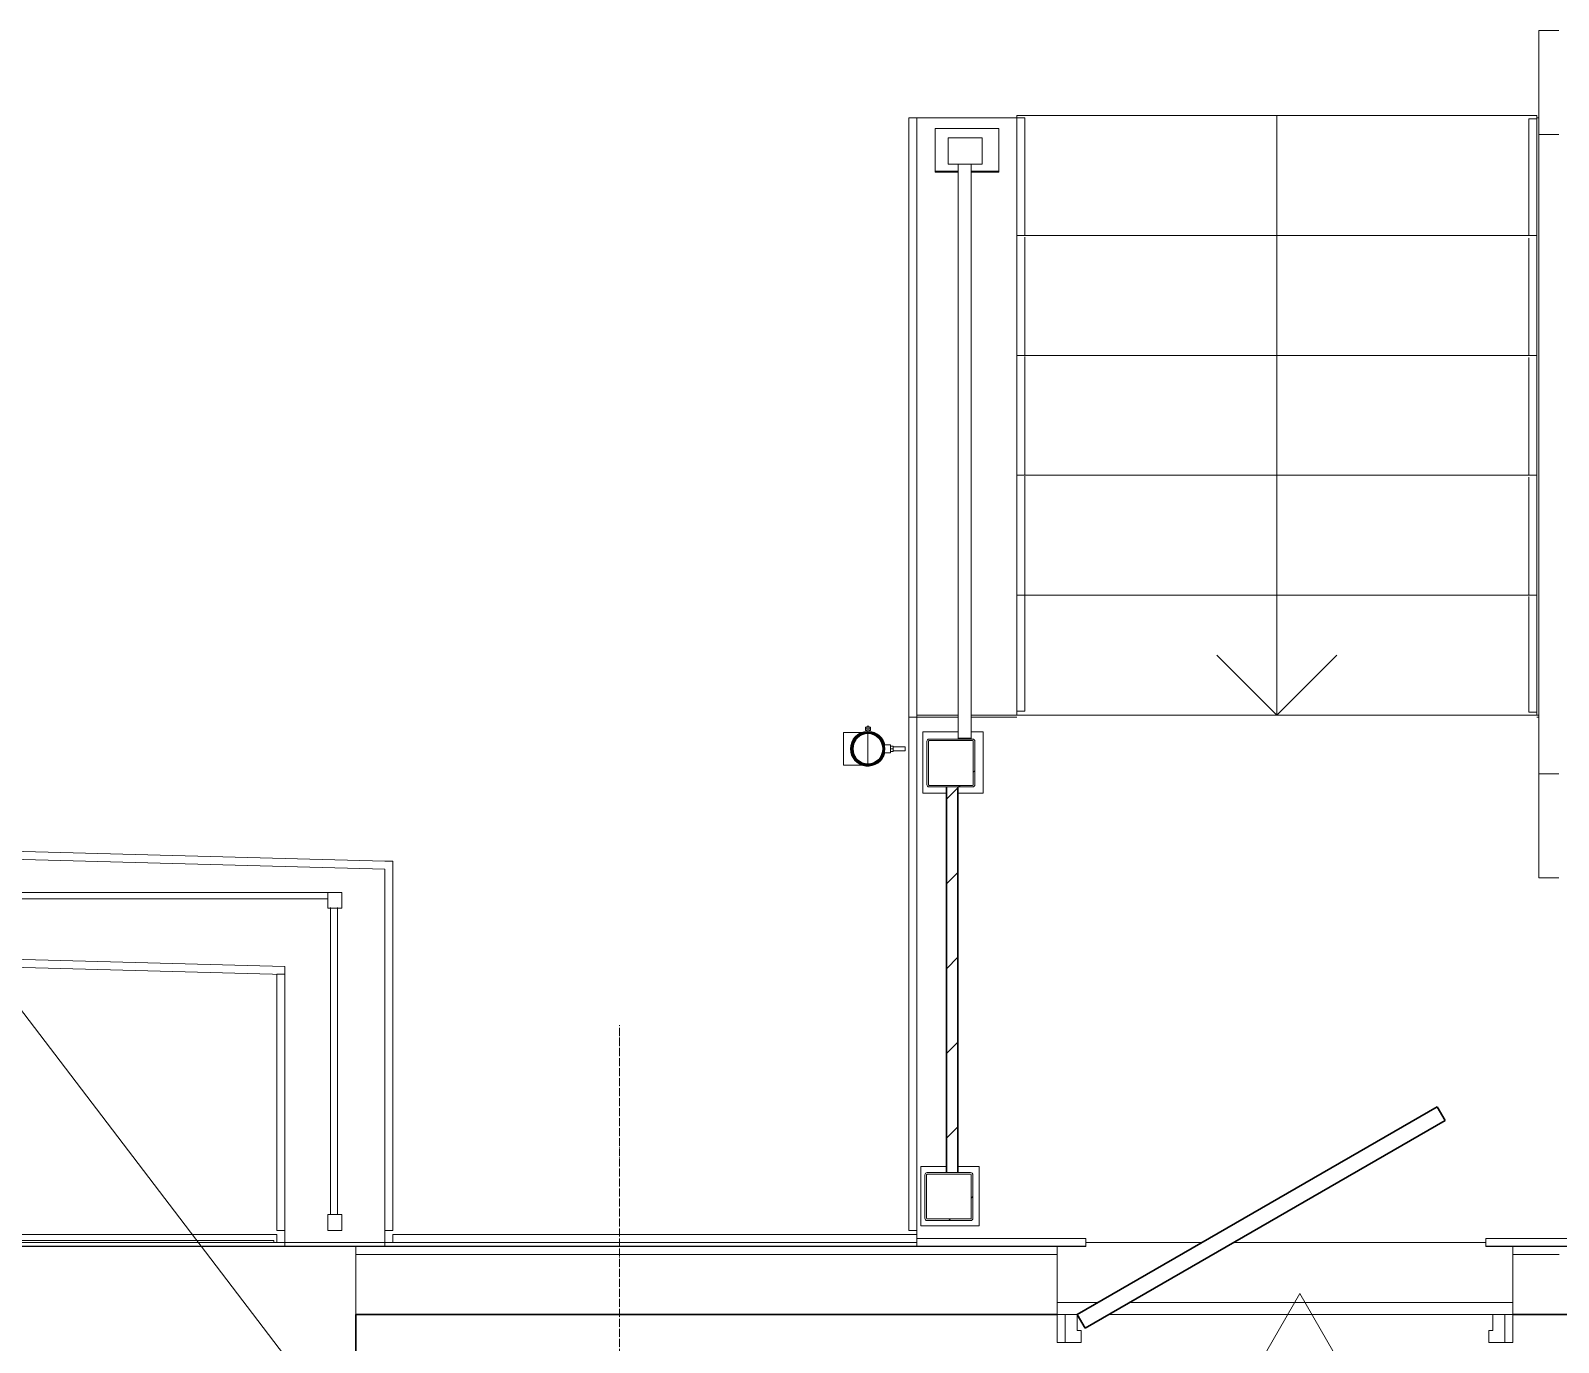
# Model space of a CAD drawing. Header units: millimetres. Extents: x -12447 to 83753, y -46415 to 46712.
# Drawn here: x 47377 to 51198, y 43429 to 46712 of the extents above; entities that cross this region are included whole.
import ezdxf

# ---------------------------------------------------------------- set-up
doc = ezdxf.new("R2010")
doc.units = ezdxf.units.MM
doc.linetypes.add('ADSK_Линия сетки', pattern=[25, 20, -2.5, 0, -2.5])
for name, color, linetype, lineweight in [('Аннотация', 7, 'Continuous', 20), ('Двери', 7, 'Continuous', 9), ('Лестницы', 7, 'Continuous', 9), ('Марки', 7, 'Continuous', 20), ('Обобщенные модели', 7, 'Continuous', 18), ('Ограждение', 7, 'Continuous', 9), ('Оси', 7, 'Continuous', 9), ('Перекрытие', 7, 'Continuous', 18), ('Стены внутренние', 7, 'Continuous', 18), ('Стены наружные', 7, 'Continuous', 18), ('Стены несущие', 7, 'Continuous', 30), ('Стены отделка', 7, 'Continuous', 30), ('Стены штриховка', 7, 'Continuous', 9), ('Стрелки вверх', 7, 'Continuous', 18)]:
    doc.layers.add(name, color=color, linetype=linetype, lineweight=lineweight)
pattern_1 = [(45, (0, 0), (-106.06602, 106.06602), [])]

# ---------------------------------------------------------------- blocks, each defined once
blk = doc.blocks.new('AC_Дверь_Однопольная_Стальная - 960х2080h ДН-3п-2587317-План полов 1-го этажа')
at = {"layer": 'Двери', "lineweight": 30}
for p, q in [((-520, 255), (380.7, 775)), ((380.7, 775), (400.7, 740.4)), ((400.7, 740.4), (-500, 220.4)), ((-500, 220.4), (-520, 255))]:
    blk.add_line(p, q, dxfattribs=at)
at = {"layer": 'Двери'}
for p, q in [((-570, 255), (-550, 255)), ((-570, 185), (-570, 255)), ((-550, 255), (-520, 255)), ((-550, 185), (-550, 255)), ((-550, 255), (-550, 185)), ((-520, 255), (-520, 215)), ((520, 255), (550, 255)), ((520, 215), (520, 255)), ((550, 255), (550, 185)), ((550, 255), (570, 255)), ((550, 185), (550, 255)), ((570, 255), (570, 185)), ((-520, 215), (-510, 215)), ((-510, 215), (-510, 185)), ((510, 215), (520, 215)), ((510, 185), (510, 215)), ((-550, 185), (-570, 185)), ((-510, 185), (-550, 185)), ((550, 185), (510, 185)), ((570, 185), (550, 185))]:
    blk.add_line(p, q, dxfattribs=at)
blk = doc.blocks.new('TN_ПВС 125-82_Водосточная труба - TN_ПВС 125-82_Водосточная труба-V40-План полов 1-го этажа')
at = {"layer": 'Обобщенные модели', "lineweight": 40}
for radius, start, end in [(41.1, 0, 180), (38.8, 0, 180), (41.1, 180, 360), (38.8, 180, 360)]:
    blk.add_arc((0, 0), radius, start, end, dxfattribs=at)
blk = doc.blocks.new('_ Хомут универсальный - _ Хомут универсальный-V41-План полов 1-го этажа')
at = {"layer": 'Обобщенные модели'}
for p, q in [((-5, 93.3), (-5, 63.3)), ((5, 93.3), (-5, 93.3)), ((5, 63.3), (5, 93.3)), ((10, 56.8), (-10, 56.8)), ((-10, 56.8), (-10, 42.1)), ((-6.9, 63.3), (0, 63.3)), ((-6.9, 63.3), (-6.9, 56.8)), ((0, 63.3), (6.9, 63.3)), ((0, 63.3), (0, 56.8)), ((6.9, 63.3), (6.9, 56.8)), ((10, 42.2), (10, 56.8)), ((-43.2, 2.5), (-56.9, 2.5)), ((-56.9, 2.5), (-56.9, -2.1)), ((-54.3, 6.3), (-50, 6.3)), ((-54.3, 6.3), (-54.3, 2.5)), ((-50, 6.3), (-45.7, 6.3)), ((-50, 6.3), (-50, 2.5)), ((-45.7, 6.3), (-45.7, 2.5)), ((-56.9, -2.1), (-43.2, -2.1)), ((-54.3, -2.1), (-54.3, -5.9)), ((-50, -5.9), (-54.3, -5.9)), ((-50, -2.1), (-50, -5.9)), ((-45.7, -5.9), (-50, -5.9)), ((-45.7, -2.1), (-45.7, -5.9))]:
    blk.add_line(p, q, dxfattribs=at)
for centre, start, end in [((0, 0.1), 182.992, 76.5871), ((0, 0), 103.3472, 176.6899)]:
    blk.add_arc(centre, 43.3, start, end, dxfattribs=at)
blk = doc.blocks.new('_ Водосточный слив с хомутом универсальным - _ Водосточный слив с хомутом универсальным-V42-План полов 1-го этажа')
at = {"layer": 'Обобщенные модели'}
for p, q in [((-13.7, 41.1), (-61, 41.1)), ((0, -38.8), (0, 38.8)), ((0, 38.8), (0, -38.8)), ((-61, -41.1), (-13.7, -41.1))]:
    blk.add_line(p, q, dxfattribs=at)
at = {"layer": 'Обобщенные модели', "flags": 128}
blk.add_lwpolyline([(-61, 41.1), (-61, 39.9), (-61, 36.4), (-61, 30.8), (-61, 23.3), (-61, 14.6), (-61, 5), (-61, -5), (-61, -14.6), (-61, -23.3), (-61, -30.8), (-61, -36.4), (-61, -39.9), (-61, -41.1)], dxfattribs=at)
at = {"layer": 'Обобщенные модели'}
for start, end in [(92.7801, 180), (13.284, 86.6773), (180, 346.716)]:
    blk.add_arc((0, 0), 43.6, start, end, dxfattribs=at)
blk = doc.blocks.new('Ограждение крыльца 3 - Ограждение крыльца 1-1930270-План полов 1-го этажа')
at = {"layer": 'Ограждение'}
h = blk.add_hatch(dxfattribs=at)
h.set_pattern_fill('FP_18', color=256, style=0, pattern_type=2)
h.set_pattern_definition(pattern_1)
h.paths.add_polyline_path([(49728.9, 44818.8), (49732.9, 44818.8), (49732.9, 44822.8), (49624.2, 44822.8), (49624.2, 44818.8), (49696.9, 44818.8)])
h.paths.add_polyline_path([(49621.4, 44819.6), (49622, 44822.8), (49619.3, 44821.6), (49620.2, 44820.5)])
h.paths.add_polyline_path([(49622.8, 44819), (49621.9, 44820.5), (49621.4, 44819.6)])
h.paths.add_polyline_path([(49624.2, 44818.8), (49623, 44820.1), (49623.4, 44818.9)])
h.paths.add_polyline_path([(49735.7, 44819.6), (49737.8, 44821.6), (49734.3, 44822.8)])
h.paths.add_polyline_path([(49734.4, 44819), (49735.2, 44820.5), (49734.1, 44820.5), (49734.3, 44819.6)])
h.paths.add_polyline_path([(49732.9, 44818.8), (49734.1, 44820.1), (49733.1, 44820.5)])
h.paths.add_polyline_path([(49619.3, 44821.6), (49620.2, 44823.2), (49618.8, 44822.8)])
h.paths.add_polyline_path([(49737.8, 44821.6), (49737.8, 44823.1), (49736.9, 44822.2)])
h.paths.add_polyline_path([(49618.6, 44824.5), (49622.6, 44824.5), (49622.6, 44933.1), (49618.6, 44933.1), (49618.6, 44833.3)])
h.paths.add_polyline_path([(49618.8, 44823), (49620.2, 44824.3), (49618.6, 44824.5)])
h.paths.add_polyline_path([(49738.6, 44824.5), (49738.6, 44933.1), (49734.6, 44933.1), (49734.6, 44824.5)])
h.paths.add_polyline_path([(49738.4, 44823), (49737.8, 44824.4), (49737.3, 44823.3), (49737.8, 44823.1)])
h.paths.add_polyline_path([(49619.3, 44936), (49622.6, 44935.4), (49621.4, 44938), (49620.2, 44937.1)])
h.paths.add_polyline_path([(49618.8, 44934.6), (49620.2, 44935.5), (49619.3, 44936)])
h.paths.add_polyline_path([(49618.6, 44933.1), (49619.8, 44934.3), (49618.8, 44934.6)])
h.paths.add_polyline_path([(49737.8, 44936), (49735.7, 44938), (49735.2, 44934.8), (49736.9, 44935.6)])
h.paths.add_polyline_path([(49738.4, 44934.6), (49736.9, 44935.5), (49736.9, 44934.4), (49737.8, 44934.5)])
h.paths.add_polyline_path([(49738.6, 44933.1), (49737.3, 44934.3), (49736.9, 44933.3), (49738.4, 44933.2)])
h.paths.add_polyline_path([(49733.7, 44934.6), (49735.7, 44938), (49734.3, 44938), (49733.8, 44934.8)])
h.paths.add_polyline_path([(49623.4, 44934.6), (49622.6, 44938.5), (49621.9, 44937.1), (49623.3, 44934.8)])
h.paths.add_polyline_path([(49624.2, 44938.8), (49624.2, 44934.8), (49732.9, 44934.8), (49732.9, 44938.8), (49653.1, 44938.8)])
h.paths.add_polyline_path([(49623.8, 44934.7), (49623, 44938.7), (49623, 44937.5), (49623.8, 44934.8)])
h.paths.add_polyline_path([(49733.3, 44934.7), (49733.7, 44938.7), (49732.9, 44938.8), (49733.3, 44934.8)])
h = blk.add_hatch(dxfattribs=at)
h.set_pattern_fill('FP_18', color=256, style=0, pattern_type=2)
h.set_pattern_definition(pattern_1)
h.paths.add_polyline_path([(49695.2, 43853.8), (49695.2, 44818.8), (49668.2, 44818.8), (49668.2, 43853.8)])
h = blk.add_hatch(dxfattribs=at)
h.set_pattern_fill('FP_18', color=256, style=0, pattern_type=2)
h.set_pattern_definition(pattern_1)
h.paths.add_polyline_path([(49691.7, 43733.8), (49727.9, 43733.8), (49727.9, 43737.8), (49619.2, 43737.8), (49619.2, 43733.8), (49671, 43733.8)])
h.paths.add_polyline_path([(49616.4, 43734.6), (49617.6, 43738.1), (49614.3, 43736.6), (49615.2, 43735.5)])
h.paths.add_polyline_path([(49617.8, 43734), (49616.9, 43735.5), (49616.4, 43734.6), (49617.6, 43734.1)])
h.paths.add_polyline_path([(49619.2, 43733.8), (49618, 43735.1), (49618.4, 43733.9)])
h.paths.add_polyline_path([(49730.7, 43734.6), (49732.8, 43736.6), (49729.3, 43737.8), (49730.3, 43735.5)])
h.paths.add_polyline_path([(49729.4, 43734), (49730.2, 43735.5), (49729.1, 43735.5), (49729.3, 43734.6)])
h.paths.add_polyline_path([(49727.9, 43733.8), (49729.1, 43735.1), (49728.3, 43737.8), (49728, 43734.6)])
h.paths.add_polyline_path([(49732.8, 43736.6), (49732.8, 43738.1), (49731.9, 43737.2)])
h.paths.add_polyline_path([(49614.3, 43736.6), (49615.2, 43738.2), (49613.8, 43738)])
h.paths.add_polyline_path([(49613.6, 43739.5), (49617.6, 43739.5), (49617.6, 43848.1), (49613.6, 43848.1)])
h.paths.add_polyline_path([(49613.8, 43738), (49615.2, 43739.3), (49613.6, 43739.5)])
h.paths.add_polyline_path([(49733.6, 43739.5), (49733.6, 43848.1), (49729.6, 43848.1), (49729.6, 43739.5)])
h.paths.add_polyline_path([(49733.4, 43738), (49732.8, 43739.4), (49732.3, 43738.3), (49732.8, 43738.1)])
h.paths.add_polyline_path([(49614.3, 43851), (49617.6, 43850.4), (49616.4, 43853), (49615.2, 43852.1)])
h.paths.add_polyline_path([(49613.8, 43849.6), (49615.2, 43850.5), (49614.3, 43851)])
h.paths.add_polyline_path([(49613.6, 43848.1), (49614.8, 43849.3), (49613.8, 43849.6)])
h.paths.add_polyline_path([(49732.8, 43851), (49730.7, 43853), (49730.2, 43849.8), (49731.9, 43850.6)])
h.paths.add_polyline_path([(49733.4, 43849.6), (49731.9, 43850.5), (49731.9, 43849.4), (49732.8, 43849.5)])
h.paths.add_polyline_path([(49733.6, 43848.1), (49732.3, 43849.3), (49731.9, 43848.3), (49733.4, 43848.2)])
h.paths.add_polyline_path([(49618.4, 43849.6), (49617.6, 43853.5), (49616.9, 43852.1), (49618.3, 43849.8)])
h.paths.add_polyline_path([(49728.7, 43849.6), (49730.7, 43853), (49729.3, 43853), (49728.8, 43849.8)])
h.paths.add_polyline_path([(49619.2, 43853.8), (49619.2, 43849.8), (49727.9, 43849.8), (49727.9, 43853.8), (49667.1, 43853.8)])
h.paths.add_polyline_path([(49618.8, 43849.7), (49618, 43853.7), (49618, 43852.5), (49618.8, 43849.8)])
h.paths.add_polyline_path([(49728.3, 43849.7), (49728.7, 43853.7), (49727.9, 43853.8), (49728.3, 43849.8)])
for p, q in [((51198.9, 46711.6), (51148.9, 46711.6)), ((51148.9, 46711.6), (51148.9, 46611.6)), ((51148.9, 46451.6), (51148.9, 46611.6)), ((49798.3, 46466.6), (49638.9, 46466.6)), ((49638.9, 46466.6), (49638.9, 46359.7)), ((49756.7, 46442.8), (49671.6, 46442.8)), ((49671.6, 46442.8), (49671.6, 46377.3)), ((49756.7, 46377.3), (49756.7, 46442.8)), ((49798.3, 46359.7), (49798.3, 46466.6)), ((51148.9, 44851.3), (51148.9, 46451.6)), ((51198.9, 46451.6), (51148.9, 46451.6)), ((49638.9, 46359.7), (49696.9, 46359.7)), ((49638.9, 46357), (49638.9, 46359.7)), ((49696.9, 46357), (49638.9, 46357)), ((49671.6, 46377.3), (49756.7, 46377.3)), ((49696.9, 44941.3), (49696.9, 46377.3)), ((49728.9, 46377.3), (49728.9, 44941.3)), ((49728.9, 46359.7), (49798.3, 46359.7)), ((49798.3, 46357), (49728.9, 46357)), ((49798.3, 46359.7), (49798.3, 46357)), ((49696.9, 44956.6), (49608.6, 44956.6)), ((49608.6, 44956.6), (49608.6, 44803.2)), ((49759.3, 44956.6), (49728.9, 44956.6)), ((49759.3, 44803.2), (49759.3, 44956.6)), ((51148.9, 44691.3), (51148.9, 44851.3)), ((51148.9, 44851.3), (51198.9, 44851.3)), ((49608.6, 44803.2), (49666.8, 44803.2)), ((49666.7, 43853.8), (49666.7, 44818.8)), ((49696.6, 44803.2), (49759.3, 44803.2)), ((49696.7, 43853.8), (49696.7, 44818.8)), ((51148.9, 44691.3), (51148.9, 44591.3)), ((51148.9, 44591.3), (51198.9, 44591.3)), ((49666.8, 43868.8), (49603.6, 43868.8)), ((49603.6, 43868.8), (49603.6, 43720.9)), ((49749.2, 43868.8), (49696.6, 43868.8)), ((49749.2, 43720.9), (49749.2, 43868.8)), ((49603.6, 43720.9), (49749.2, 43720.9))]:
    blk.add_line(p, q, dxfattribs=at)
at = {"layer": 'Ограждение', "lineweight": 18}
for p, q in [((49732.9, 44938.8), (49624.2, 44938.8)), ((49696.9, 44938.8), (49696.9, 44941.3)), ((49696.9, 44941.3), (49728.9, 44941.3)), ((49696.9, 44938.8), (49728.9, 44938.8)), ((49728.9, 44941.3), (49728.9, 44938.8)), ((49618.6, 44933.1), (49618.6, 44824.5)), ((49622.6, 44933.1), (49622.6, 44824.5)), ((49624.2, 44934.8), (49732.9, 44934.8)), ((49734.6, 44824.5), (49734.6, 44933.1)), ((49738.6, 44824.5), (49738.6, 44933.1)), ((49624.2, 44822.8), (49732.9, 44822.8)), ((49624.2, 44818.8), (49732.9, 44818.8)), ((49695.2, 44818.8), (49668.2, 44818.8)), ((49668.2, 43853.8), (49668.2, 44818.8)), ((49695.2, 43853.8), (49695.2, 44818.8)), ((49613.6, 43848.1), (49613.6, 43739.5)), ((49617.6, 43848.1), (49617.6, 43739.5)), ((49727.9, 43853.8), (49619.2, 43853.8)), ((49619.2, 43849.8), (49727.9, 43849.8)), ((49668.2, 43853.8), (49695.2, 43853.8)), ((49729.6, 43739.5), (49729.6, 43848.1)), ((49733.6, 43739.5), (49733.6, 43848.1)), ((49619.2, 43737.8), (49727.9, 43737.8)), ((49619.2, 43733.8), (49727.9, 43733.8))]:
    blk.add_line(p, q, dxfattribs=at)
for centre, radius, start, end in [((49624.2, 44933.1), 5.66, 90, 180), ((49732.9, 44933.1), 5.66, 0, 90), ((49624.2, 44933.1), 1.66, 90, 180), ((49732.9, 44933.1), 1.66, 0, 90), ((49624.2, 44824.5), 5.66, 180, 270), ((49624.2, 44824.5), 1.66, 180, 270), ((49732.9, 44824.5), 5.66, 270, 0), ((49732.9, 44824.5), 1.66, 270, 0), ((49619.2, 43848.1), 5.66, 90, 180), ((49619.2, 43848.1), 1.66, 90, 180), ((49727.9, 43848.1), 5.66, 0, 90), ((49727.9, 43848.1), 1.66, 0, 90), ((49619.2, 43739.5), 5.66, 180, 270), ((49619.2, 43739.5), 1.66, 180, 270), ((49727.9, 43739.5), 5.66, 270, 0), ((49727.9, 43739.5), 1.66, 270, 0)]:
    blk.add_arc(centre, radius, start, end, dxfattribs=at)
blk = doc.blocks.new('Ограждение 8 - Ограждение 1-1974103-План полов 1-го этажа')
at = {"layer": 'Ограждение'}
for p, q in [((46450.6, 44555.1), (46416.2, 44555.1)), ((46416.2, 44555.1), (46416.2, 44515.1)), ((46450.6, 44515.1), (46450.6, 44555.1)), ((46450.6, 44555.1), (48120.4, 44555.1)), ((48120.4, 44539.1), (46450.6, 44539.1)), ((48154.8, 44555.1), (48120.4, 44555.1)), ((48120.4, 44555.1), (48120.4, 44515.1)), ((48120.4, 44539.1), (48120.4, 44555.1)), ((48154.8, 44515.1), (48154.8, 44555.1)), ((46416.2, 44515.1), (46450.6, 44515.1)), ((46424, 44454.8), (46424, 44515.1)), ((46424.7, 44508.8), (46424.7, 44515.1)), ((46424.7, 43748.8), (46424.7, 44508.8)), ((46424.7, 44508.8), (46440.6, 44508.8)), ((46440.6, 44515.1), (46440.6, 44508.8)), ((46440.6, 44508.8), (46440.6, 43748.8)), ((48120.4, 44515.1), (48127.2, 44515.1)), ((48127.2, 44515.1), (48127.2, 44517.2)), ((48127.2, 43748.8), (48127.2, 44515.1)), ((48127.2, 44515.1), (48144.7, 44515.1)), ((48144.7, 44517.2), (48144.7, 44515.1)), ((48144.7, 44515.1), (48144.7, 43748.8)), ((48144.7, 44515.1), (48154.8, 44515.1)), ((46424, 44438.8), (46424, 44454.8)), ((46424, 44354.8), (46424, 44438.8)), ((46424, 44338.8), (46424, 44354.8)), ((46424, 44254.8), (46424, 44338.8)), ((46424, 44238.8), (46424, 44254.8)), ((46424, 44154.8), (46424, 44238.8)), ((46424, 44138.8), (46424, 44154.8)), ((46424, 44054.8), (46424, 44138.8)), ((46424, 44038.8), (46424, 44054.8)), ((46424, 43954.8), (46424, 44038.8)), ((46424, 43938.8), (46424, 43954.8)), ((46424, 43854.8), (46424, 43938.8)), ((46424, 43838.8), (46424, 43854.8)), ((46424, 43749), (46424, 43838.8)), ((46450.6, 43748.8), (46416.2, 43748.8)), ((46416.2, 43748.8), (46416.2, 43708.8)), ((46450.6, 43708.8), (46450.6, 43748.8)), ((48154.8, 43748.8), (48120.4, 43748.8)), ((48120.4, 43748.8), (48120.4, 43708.8)), ((48154.8, 43708.8), (48154.8, 43748.8)), ((46416.2, 43708.8), (46450.6, 43708.8)), ((48120.4, 43708.8), (48154.8, 43708.8))]:
    blk.add_line(p, q, dxfattribs=at)
blk = doc.blocks.new('ADSK_Марка_ПерекрытиеПол - Экземпляр_Отделка пола-158379-План полов 1-го этажа')
at = {"layer": 'Марки', "color": 1, "true_color": 0xff0000}
for p, q in [((0, 9), (-5.196, 0)), ((5.196, 0), (0, 9)), ((-5.196, 0), (5.196, 0))]:
    blk.add_line(p, q, dxfattribs=at)

msp = doc.modelspace()

# ---------------------------------------------------------------- linework, layer by layer
at = {"layer": 'Аннотация', "lineweight": 9}
msp.add_line((49617.309, 41291.001), (46099.68, 45904.112), dxfattribs=at)
at = {"layer": 'Лестницы'}
for p, q in [((51143.559, 46498.805), (49843.559, 46498.805)), ((49843.559, 46498.805), (49843.559, 46492.835)), ((51143.559, 46498.805), (49843.559, 46498.805)), ((51143.559, 46498.805), (51143.559, 46492.835)), ((49843.559, 46198.805), (49843.559, 46193.523)), ((51143.559, 46198.805), (49843.559, 46198.805)), ((51143.559, 46198.805), (49843.559, 46198.805)), ((51143.559, 46198.805), (51143.559, 46193.523)), ((49843.559, 45898.805), (49843.559, 45895.65)), ((51143.559, 45898.805), (49843.559, 45898.805)), ((51143.559, 45898.805), (49843.559, 45898.805)), ((51143.559, 45898.805), (51143.559, 45893.523)), ((49843.559, 45598.805), (49843.559, 45596.714)), ((51143.559, 45598.805), (49843.559, 45598.805)), ((51143.559, 45598.805), (49843.559, 45598.805)), ((51143.559, 45598.805), (51143.559, 45593.523)), ((51143.559, 45298.805), (49843.559, 45298.805)), ((51143.559, 45298.805), (49843.559, 45298.805)), ((51143.559, 45298.805), (51143.559, 45295.277)), ((51143.559, 44998.805), (49843.559, 44998.805))]:
    msp.add_line(p, q, dxfattribs=at)
at = {"layer": 'Оси', "linetype": 'ADSK_Линия сетки'}
msp.add_line((48849.565, -6380.761), (48849.565, 44222.998), dxfattribs=at)
at = {"layer": 'Перекрытие'}
for p, q in [((49696.863, 44998.805), (49593.559, 44998.805)), ((49593.559, 44998.805), (49593.559, 43698.805)), ((51148.863, 44998.805), (49728.863, 44998.805)), ((50073.986, 43498.805), (51033.986, 43498.805))]:
    msp.add_line(p, q, dxfattribs=at)
at = {"layer": 'Стены внутренние'}
for p, q in [((49593.559, 46493.523), (49843.559, 46493.523)), ((49843.559, 46493.523), (49843.559, 46492.835)), ((51143.559, 46198.805), (51143.559, 46493.523)), ((51143.559, 46493.523), (51148.863, 46493.523)), ((51143.559, 45898.805), (51143.559, 46193.523)), ((51143.559, 45788.296), (51143.559, 45893.523)), ((49696.863, 44993.523), (49593.559, 44993.523)), ((49843.559, 44993.523), (49728.863, 44993.523)), ((49843.559, 45008.805), (49843.559, 44998.805)), ((51143.559, 44998.805), (51143.559, 45006.305)), ((51148.863, 44993.523), (51143.559, 44993.523)), ((48012.872, 44369.869), (46575.6, 44407.266)), ((48012.872, 43668.805), (48012.872, 43708.805)), ((48262.872, 43708.805), (48262.872, 43668.805))]:
    msp.add_line(p, q, dxfattribs=at)
at = {"layer": 'Стены наружные'}
for p, q in [((49573.559, 43708.805), (49573.559, 46493.523)), ((49573.559, 46493.523), (49593.559, 46493.523)), ((49593.559, 46493.523), (49593.559, 44998.805)), ((49843.559, 46493.523), (49863.559, 46493.523)), ((49843.559, 46198.805), (49843.559, 46492.835)), ((49863.559, 46493.523), (49863.559, 46198.805)), ((51123.559, 46198.805), (51123.559, 46491.023)), ((51123.559, 46491.023), (51143.559, 46491.023)), ((49843.559, 45898.805), (49843.559, 46194.587)), ((49863.559, 46194.587), (49863.559, 45898.805)), ((51123.559, 45898.805), (51123.559, 46192.087)), ((49843.559, 45598.805), (49843.559, 45895.65)), ((49863.559, 45895.65), (49863.559, 45598.805)), ((51123.559, 45598.805), (51123.559, 45893.15)), ((51143.559, 45788.296), (51143.559, 45598.805)), ((49843.559, 45298.805), (49843.559, 45596.714)), ((49863.559, 45596.714), (49863.559, 45298.805)), ((51123.559, 45298.805), (51123.559, 45594.214)), ((51143.559, 45594.214), (51143.559, 45298.805)), ((49843.559, 45008.805), (49843.559, 45297.777)), ((49863.559, 45297.777), (49863.559, 45008.805)), ((51123.559, 45006.305), (51123.559, 45295.277)), ((51143.559, 45295.277), (51143.559, 45006.305)), ((49593.559, 44993.523), (49573.559, 44993.523)), ((49863.559, 45008.805), (49843.559, 45008.805)), ((51143.559, 45006.305), (51123.559, 45006.305)), ((46306.12, 44684.369), (48262.872, 44633.455)), ((48262.872, 44613.449), (46305.6, 44664.376)), ((48262.872, 44633.455), (48282.872, 44633.455)), ((48282.872, 44633.455), (48282.872, 43708.805)), ((48262.872, 43708.805), (48262.872, 44613.449)), ((46585.86, 44406.999), (48012.872, 44369.869)), ((48012.872, 44349.862), (46585.34, 44387.006)), ((48012.872, 43708.805), (48012.872, 44369.869)), ((47992.872, 43708.805), (47992.872, 44350.382)), ((47992.872, 44350.382), (48012.872, 44350.382)), ((49593.559, 43678.805), (46305.6, 43678.805)), ((46595.6, 43698.805), (47992.872, 43698.805)), ((46604.976, 43683.9), (47984.976, 43683.9)), ((47984.976, 43678.9), (46604.976, 43678.9)), ((47984.976, 43683.9), (47984.976, 43678.9)), ((47992.872, 43708.805), (48012.872, 43708.805)), ((47992.872, 43698.805), (47992.872, 43678.805)), ((48262.872, 43708.805), (48282.872, 43708.805)), ((48282.872, 43698.805), (49593.559, 43698.805)), ((48282.872, 43698.805), (48282.872, 43678.805)), ((49573.559, 43708.805), (49593.559, 43708.805)), ((49593.559, 43698.805), (49593.559, 43669.805)), ((49593.559, 43688.805), (50015.986, 43688.805)), ((50015.986, 43688.805), (50015.986, 43668.805)), ((50015.986, 43678.805), (50305.755, 43678.805)), ((50385.755, 43678.805), (51015.986, 43678.805)), ((51015.986, 43688.805), (52835, 43688.805)), ((51015.986, 43688.805), (51015.986, 43668.805)), ((46739.986, 43669.805), (48189.986, 43669.805)), ((46739.986, 43668.805), (48189.986, 43668.805)), ((48189.986, 43668.805), (48189.986, 43669.805)), ((50015.986, 43668.805), (49943.986, 43668.805)), ((51083.986, 43668.805), (51015.986, 43668.805)), ((50045.948, 43528.805), (49943.986, 43528.805)), ((51083.986, 43528.805), (50125.948, 43528.805))]:
    msp.add_line(p, q, dxfattribs=at)
at = {"layer": 'Стены несущие'}
for p, q in [((48189.986, 43378.805), (48189.986, 43498.805)), ((48189.986, 43498.805), (49943.986, 43498.805)), ((51083.986, 43498.805), (52812, 43498.805))]:
    msp.add_line(p, q, dxfattribs=at)
at = {"layer": 'Стены отделка', "lineweight": 9}
for p, q in [((50015.986, 43669.805), (48189.986, 43669.805)), ((48189.986, 43498.805), (48189.986, 43668.805)), ((49943.986, 43668.805), (48189.986, 43668.805)), ((49779.77, 43648.805), (49943.986, 43648.805)), ((49943.986, 43498.805), (49943.986, 43668.805)), ((52835, 43669.805), (51015.986, 43669.805)), ((51083.986, 43668.805), (51083.986, 43498.805)), ((51083.986, 43668.805), (52812, 43668.805)), ((51199.77, 43648.805), (51083.986, 43648.805)), ((51083.986, 43498.805), (51083.986, 43498.805))]:
    msp.add_line(p, q, dxfattribs=at)
at = {"layer": 'Стены штриховка'}
msp.add_line((48189.986, 43648.805), (49779.77, 43648.805), dxfattribs=at)
at = {"layer": 'Стрелки вверх'}
for p, q in [((50493.559, 46498.805), (50493.559, 46198.805)), ((50493.559, 46198.805), (50493.559, 45898.805)), ((50493.559, 45898.805), (50493.559, 45598.805)), ((50493.559, 45598.805), (50493.559, 45298.805)), ((50493.559, 45298.805), (50493.559, 44998.805)), ((50493.559, 44998.805), (50343.559, 45148.805)), ((50493.559, 44998.805), (50643.559, 45148.805))]:
    msp.add_line(p, q, dxfattribs=at)

# ---------------------------------------------------------------- block references
at = {"layer": 'Двери', "color": 8, "true_color": 0x7f7f7f}
msp.add_blockref('AC_Дверь_Однопольная_Стальная - 960х2080h ДН-3п-2587317-План полов 1-го этажа', (50513.986, 43243.805), dxfattribs=at)
at = {"layer": 'Марки', "color": 1, "true_color": 0xff0000, "xscale": 99.99999999999993, "yscale": 99.99999999999993, "zscale": 99.99999999999993}
msp.add_blockref('ADSK_Марка_ПерекрытиеПол - Экземпляр_Отделка пола-158379-План полов 1-го этажа', (50551.583, 42650.991), dxfattribs=at)
at = {"layer": 'Обобщенные модели'}
msp.add_blockref('_ Водосточный слив с хомутом универсальным - _ Водосточный слив с хомутом универсальным-V42-План полов 1-го этажа', (49470.98, 44914.305), dxfattribs=at)
at = {"layer": 'Обобщенные модели', "rotation": 269.9999999999997}
msp.add_blockref('_ Хомут универсальный - _ Хомут универсальный-V41-План полов 1-го этажа', (49470.98, 44914.305), dxfattribs=at)
at = {"layer": 'Обобщенные модели', "lineweight": 40, "rotation": 269.9999999999997}
msp.add_blockref('TN_ПВС 125-82_Водосточная труба - TN_ПВС 125-82_Водосточная труба-V40-План полов 1-го этажа', (49470.98, 44914.305), dxfattribs=at)
at = {"layer": 'Ограждение', "lineweight": 18}
msp.add_blockref('Ограждение крыльца 3 - Ограждение крыльца 1-1930270-План полов 1-го этажа', (0, 0), dxfattribs=at)
at = {"layer": 'Ограждение'}
msp.add_blockref('Ограждение 8 - Ограждение 1-1974103-План полов 1-го этажа', (0, 0), dxfattribs=at)

doc.saveas('drawing.dxf')
